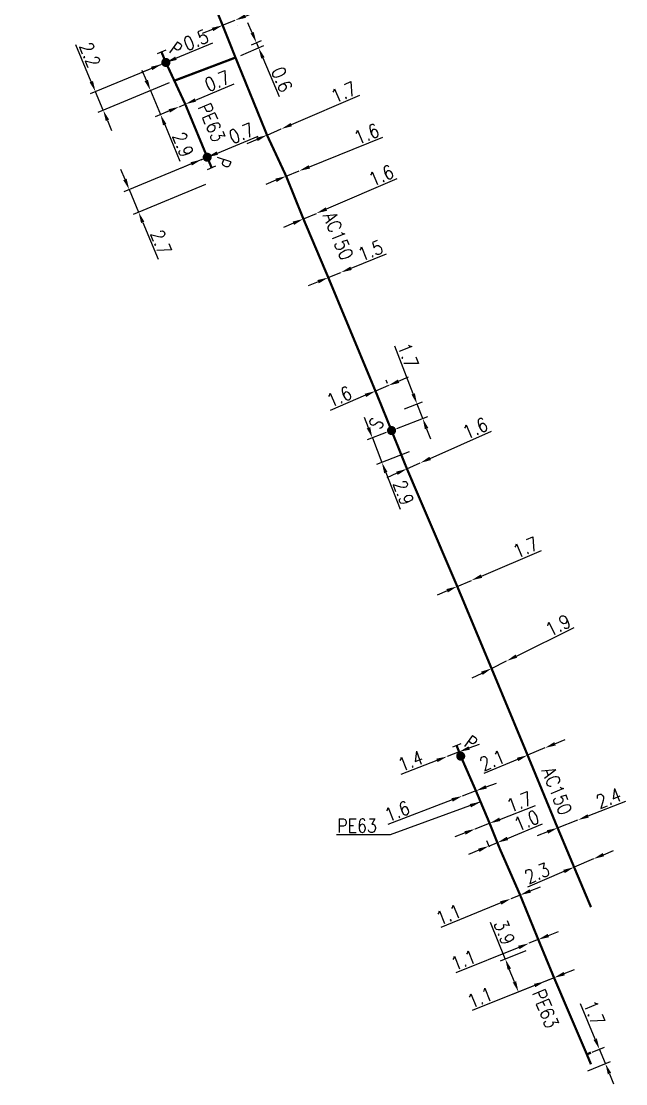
# Model space of a CAD drawing. Header units: millimetres. Extents: x 149996 to 151004, y 126998 to 128018.
# Drawn here: x 150937.5 to 151003.8, y 127107.7 to 127224.4 of the extents above; entities that cross this region are included whole.
import ezdxf
from ezdxf.enums import TextEntityAlignment as Align

# ---------------------------------------------------------------- set-up
doc = ezdxf.new("R2010")
doc.units = ezdxf.units.MM
doc.header["$PDMODE"] = 34
doc.linetypes.add('L_100_AP', pattern=[14, 10, -1.5, 1, -1.5])
doc.linetypes.add('L_100_PE', pattern=[14, 10, -1.5, 1, -1.5])
doc.layers.get('0').update_dxf_attribs({"linetype": 'CONTINUOUS'})
doc.layers.get('DEFPOINTS').update_dxf_attribs({"linetype": 'CONTINUOUS'})
for name, color, linetype in [('L_140', 3, 'CONTINUOUS'), ('L_300', 7, 'CONTINUOUS'), ('L_340', 7, 'CONTINUOUS')]:
    doc.layers.add(name, color=color, linetype=linetype)
doc.styles.add('G_ROMANS', font='ROMANS.SHX', dxfattribs={"width": 0.75})
doc.styles.get("Standard").update_dxf_attribs({"font": 'romans.shx', "width": 0.85})
doc.dimstyles.get("Standard").update_dxf_attribs({"dimtxt": 1.5, "dimasz": 1.2, "dimexe": 0.625, "dimexo": 0.625, "dimgap": 0.25, "dimtad": 1, "dimdec": 1, "dimzin": 0, "dimdsep": 46, "dimtxsty": 'Standard', "dimcen": -0.5, "dimadec": 0, "dimazin": 0, "dimtfac": 1, "dimtdec": 1, "dimtmove": 0, "dimatfit": 3, "dimfxl": 0, "dimtolj": 1, "dimtzin": 0, "dimarcsym": 0})

# ---------------------------------------------------------------- blocks, each defined once
blk = doc.blocks.new('*D50')
at = {"layer": 'DEFPOINTS', "color": 0, "linetype": 'Continuous', "transparency": 16777216}
for p in [(150957.9, 127209.46), (150957.25, 127209.19), (150957.25, 127209.19)]:
    blk.add_point(p, dxfattribs=at)
at = {"layer": 'L_300', "color": 0, "linetype": 'Continuous', "lineweight": -2, "transparency": 16777216}
for p, q in [((150959.01, 127209.92), (150963.49, 127211.77)), ((150957.25, 127209.19), (150957.9, 127209.46)), ((150956.15, 127208.73), (150955.04, 127208.27)), ((150957.49, 127208.61), (150957.49, 127208.61)), ((150958.14, 127208.88), (150958.14, 127208.88))]:
    blk.add_line(p, q, dxfattribs=at)
at = {"layer": 'L_300', "color": 0, "linetype": 'Continuous', "transparency": 16777216}
for points in [[(150958.93, 127210.1), (150959.09, 127209.73), (150957.9, 127209.46)], [(150956.07, 127208.91), (150956.22, 127208.55), (150957.25, 127209.19)]]:
    blk.add_solid(points, dxfattribs=at)
at = {"layer": 'L_300', "color": 0, "linetype": 'Continuous', "transparency": 16777216, "insert": (150961.65, 127212.09), "char_height": 1.5, "attachment_point": 5, "rotation": 22.4992}
blk.add_mtext('\\A1;0.7', dxfattribs=at)
blk = doc.blocks.new('*D51')
at = {"layer": 'DEFPOINTS', "color": 0, "linetype": 'Continuous', "transparency": 16777216}
for p in [(150957.9, 127209.46), (150958.29, 127206.69), (150950.37, 127203.42)]:
    blk.add_point(p, dxfattribs=at)
at = {"layer": 'L_300', "color": 0, "linetype": 'Continuous', "lineweight": -2, "transparency": 16777216}
for p, q in [((150957.32, 127209.22), (150948.76, 127205.67)), ((150948.88, 127207.02), (150948.42, 127208.13)), ((150949.34, 127205.91), (150950.37, 127203.42)), ((150957.71, 127206.46), (150949.79, 127203.18)), ((150950.83, 127202.31), (150952.5, 127198.27))]:
    blk.add_line(p, q, dxfattribs=at)
at = {"layer": 'L_300', "color": 0, "linetype": 'Continuous', "transparency": 16777216}
for points in [[(150949.06, 127207.1), (150948.69, 127206.94), (150949.34, 127205.91)], [(150951.01, 127202.38), (150950.64, 127202.23), (150950.37, 127203.42)]]:
    blk.add_solid(points, dxfattribs=at)
at = {"layer": 'L_300', "color": 0, "linetype": 'Continuous', "transparency": 16777216, "insert": (150952.82, 127200.12), "char_height": 1.5, "attachment_point": 5, "rotation": 292.4987}
blk.add_mtext('\\A1;2.7', dxfattribs=at)
blk = doc.blocks.new('*D52')
at = {"layer": 'DEFPOINTS', "color": 0, "linetype": 'Continuous', "transparency": 16777216}
for p in [(150955.49, 127215.28), (150954.84, 127215.01), (150954.84, 127215.01)]:
    blk.add_point(p, dxfattribs=at)
at = {"layer": 'L_140', "color": 0, "linetype": 'Continuous', "lineweight": -2, "transparency": 16777216}
for p, q in [((150956.6, 127215.74), (150960.85, 127217.51)), ((150954.6, 127215.58), (150954.6, 127215.59)), ((150954.84, 127215.01), (150955.49, 127215.28)), ((150955.25, 127215.85), (150955.25, 127215.85)), ((150953.74, 127214.55), (150952.63, 127214.08))]:
    blk.add_line(p, q, dxfattribs=at)
at = {"layer": 'L_140', "color": 0, "linetype": 'Continuous', "transparency": 16777216}
for points in [[(150956.52, 127215.92), (150956.67, 127215.56), (150955.49, 127215.28)], [(150953.66, 127214.73), (150953.81, 127214.36), (150954.84, 127215.01)]]:
    blk.add_solid(points, dxfattribs=at)
at = {"layer": 'L_140', "color": 0, "linetype": 'Continuous', "transparency": 16777216, "insert": (150959, 127217.83), "char_height": 1.5, "attachment_point": 5, "rotation": 22.6377}
blk.add_mtext('\\A1;0.7', dxfattribs=at)
blk = doc.blocks.new('*D53')
at = {"layer": 'DEFPOINTS', "color": 0, "linetype": 'Continuous', "transparency": 16777216}
for p in [(150952.9, 127219.67), (150952.9, 127219.67), (150953.36, 127219.86)]:
    blk.add_point(p, dxfattribs=at)
at = {"layer": 'L_300', "color": 0, "linetype": 'Continuous', "lineweight": -2, "transparency": 16777216}
for p, q in [((150954.47, 127220.32), (150958.51, 127222)), ((150951.79, 127219.21), (150950.69, 127218.75)), ((150952.9, 127219.67), (150953.36, 127219.86)), ((150953.14, 127219.09), (150953.14, 127219.09)), ((150953.6, 127219.28), (150953.6, 127219.28))]:
    blk.add_line(p, q, dxfattribs=at)
at = {"layer": 'L_300', "color": 0, "linetype": 'Continuous', "transparency": 16777216}
for points in [[(150954.39, 127220.51), (150954.55, 127220.14), (150953.36, 127219.86)], [(150951.72, 127219.39), (150951.87, 127219.02), (150952.9, 127219.67)]]:
    blk.add_solid(points, dxfattribs=at)
at = {"layer": 'L_300', "color": 0, "linetype": 'Continuous', "transparency": 16777216, "insert": (150956.66, 127222.32), "char_height": 1.5, "attachment_point": 5, "rotation": 22.6153}
blk.add_mtext('\\A1;0.5', dxfattribs=at)
blk = doc.blocks.new('*D54')
at = {"layer": 'DEFPOINTS', "color": 0, "linetype": 'Continuous', "transparency": 16777216}
for p in [(150953.36, 127219.86), (150954.29, 127217.86), (150946.49, 127214.62)]:
    blk.add_point(p, dxfattribs=at)
at = {"layer": 'L_300', "color": 0, "linetype": 'Continuous', "lineweight": -2, "transparency": 16777216}
for p, q in [((150945.18, 127217.75), (150943.5, 127221.79)), ((150952.79, 127219.62), (150945.07, 127216.41)), ((150953.71, 127217.62), (150945.91, 127214.37)), ((150946.49, 127214.62), (150945.64, 127216.65)), ((150946.95, 127213.51), (150947.41, 127212.4))]:
    blk.add_line(p, q, dxfattribs=at)
at = {"layer": 'L_300', "color": 0, "linetype": 'Continuous', "transparency": 16777216}
for points in [[(150945.37, 127217.83), (150945, 127217.68), (150945.64, 127216.65)], [(150947.14, 127213.58), (150946.77, 127213.43), (150946.49, 127214.62)]]:
    blk.add_solid(points, dxfattribs=at)
at = {"layer": 'L_300', "color": 0, "linetype": 'Continuous', "transparency": 16777216, "insert": (150945.03, 127220.71), "char_height": 1.5, "attachment_point": 5, "rotation": 292.6135}
blk.add_mtext('\\A1;2.2', dxfattribs=at)
blk = doc.blocks.new('*D55')
at = {"layer": 'DEFPOINTS', "color": 0, "linetype": 'Continuous', "transparency": 16777216}
for p in [(150954.29, 127217.86), (150952.77, 127214.15), (150954.84, 127215.01)]:
    blk.add_point(p, dxfattribs=at)
at = {"layer": 'L_140', "color": 0, "linetype": 'Continuous', "lineweight": -2, "transparency": 16777216}
for p, q in [((150951.22, 127217.88), (150950.75, 127218.99)), ((150953.71, 127217.62), (150951.1, 127216.54)), ((150951.68, 127216.78), (150952.77, 127214.15)), ((150954.27, 127214.77), (150952.2, 127213.9)), ((150953.23, 127213.04), (150954.9, 127209.03))]:
    blk.add_line(p, q, dxfattribs=at)
at = {"layer": 'L_140', "color": 0, "linetype": 'Continuous', "transparency": 16777216}
for points in [[(150951.4, 127217.96), (150951.03, 127217.81), (150951.68, 127216.78)], [(150953.42, 127213.11), (150953.05, 127212.96), (150952.77, 127214.15)]]:
    blk.add_solid(points, dxfattribs=at)
at = {"layer": 'L_140', "color": 0, "linetype": 'Continuous', "transparency": 16777216, "insert": (150955.23, 127210.85), "char_height": 1.5, "attachment_point": 5, "rotation": 292.6135}
blk.add_mtext('\\A1;2.9', dxfattribs=at)
blk = doc.blocks.new('*D63')
at = {"layer": 'DEFPOINTS', "color": 0, "linetype": 'Continuous', "transparency": 16777216}
for p in [(150962.18, 127221.55), (150963.3, 127222.02), (150961, 127220.4)]:
    blk.add_point(p, dxfattribs=at)
at = {"layer": 'L_140', "color": 0, "linetype": 'Continuous', "lineweight": -2, "transparency": 16777216}
for p, q in [((150962.83, 127223.13), (150962.36, 127224.23)), ((150962.76, 127221.79), (150963.87, 127222.26)), ((150961.58, 127220.64), (150964.11, 127221.71)), ((150963.3, 127222.02), (150963.53, 127221.47)), ((150964, 127220.36), (150965.79, 127216.14))]:
    blk.add_line(p, q, dxfattribs=at)
at = {"layer": 'L_140', "color": 0, "linetype": 'Continuous', "transparency": 16777216}
for points in [[(150963.01, 127223.2), (150962.65, 127223.05), (150963.3, 127222.02)], [(150964.19, 127220.44), (150963.82, 127220.29), (150963.53, 127221.47)]]:
    blk.add_solid(points, dxfattribs=at)
at = {"layer": 'L_140', "color": 0, "linetype": 'Continuous', "transparency": 16777216, "insert": (150966.09, 127217.99), "char_height": 1.5, "attachment_point": 5, "rotation": 292.9626}
blk.add_mtext('\\A1;0.6', dxfattribs=at)
blk = doc.blocks.new('*D64')
at = {"layer": 'DEFPOINTS', "color": 0, "linetype": 'Continuous', "transparency": 16777216}
for p in [(150959.59, 127223.94), (150960.97, 127224.5), (150960.97, 127224.5)]:
    blk.add_point(p, dxfattribs=at)
at = {"layer": 'L_140', "color": 0, "linetype": 'Continuous', "lineweight": -2, "transparency": 16777216}
for p, q in [((150962.09, 127224.96), (150970.66, 127228.45)), ((150958.47, 127223.48), (150957.36, 127223.03)), ((150959.59, 127223.94), (150960.97, 127224.5)), ((150961.21, 127223.92), (150961.21, 127223.92))]:
    blk.add_line(p, q, dxfattribs=at)
at = {"layer": 'L_140', "color": 0, "linetype": 'Continuous', "transparency": 16777216}
for points in [[(150962.01, 127225.14), (150962.16, 127224.77), (150960.97, 127224.5)], [(150958.4, 127223.67), (150958.55, 127223.3), (150959.59, 127223.94)]]:
    blk.add_solid(points, dxfattribs=at)
at = {"layer": 'L_140', "color": 0, "linetype": 'Continuous', "transparency": 16777216, "insert": (150968.9, 127228.81), "char_height": 1.5, "attachment_point": 5, "rotation": 22.1579}
blk.add_mtext('\\A1;1.5', dxfattribs=at)
blk = doc.blocks.new('L_340_07')
at = {"color": 0, "linetype": 'Continuous', "const_width": 0.25, "flags": 128}
blk.add_lwpolyline([(0, 0), (1.25, 0)], dxfattribs=at)
at = {"color": 0, "linetype": 'Continuous', "flags": 128}
blk.add_lwpolyline([(1.25, -0.5), (1.25, 0.5)], dxfattribs=at)
at = {"color": 0, "linetype": 'Continuous', "style": 'G_ROMANS', "width": 0.75, "flags": 3}
for tag, p in [('DEF_LEG', (0.72, -3.47)), ('DEF_COUP', (0.72, -5.97)), ('DEF_TYPE', (0.72, -8.47))]:
    blk.add_attdef(tag, text='', height=1.2, dxfattribs=at).set_placement(p, align=Align.MIDDLE)
blk = doc.blocks.new('L_300_12')
at = {"color": 0, "linetype": 'Continuous', "const_width": 0.497, "flags": 128}
blk.add_lwpolyline([(-0.25, 0, 1), (0.25, 0, 1)], format="xyb", close=True, dxfattribs=at)
at = {"color": 0, "linetype": 'Continuous', "style": 'G_ROMANS', "width": 0.75}
blk.add_text('P', height=1.5, dxfattribs=at).set_placement((0, 1.85), align=Align.MIDDLE)
at = {"color": 0, "linetype": 'Continuous', "style": 'G_ROMANS', "width": 0.75, "flags": 3}
for tag, p in [('DEF_LEG', (0, -5)), ('DEF_COUP', (0, -7.5)), ('DEF_TYPE', (0, -10))]:
    blk.add_attdef(tag, text='', height=1.2, dxfattribs=at).set_placement(p, align=Align.MIDDLE)
blk = doc.blocks.new('*D812')
at = {"layer": 'DEFPOINTS', "color": 0, "linetype": 'Continuous', "transparency": 16777216}
for p in [(150994.94, 127144.61), (150994.94, 127144.61), (150993.05, 127143.81)]:
    blk.add_point(p, dxfattribs=at)
at = {"layer": 'L_140', "color": 0, "linetype": 'Continuous', "lineweight": -2, "transparency": 16777216}
for p, q in [((150996.05, 127145.07), (150997.16, 127145.53)), ((150994.94, 127144.61), (150993.05, 127143.81)), ((150991.95, 127143.35), (150988.25, 127141.8))]:
    blk.add_line(p, q, dxfattribs=at)
at = {"layer": 'L_140', "color": 0, "linetype": 'Continuous', "transparency": 16777216}
for points in [[(150995.97, 127145.25), (150996.13, 127144.88), (150994.94, 127144.61)], [(150991.87, 127143.53), (150992.02, 127143.16), (150993.05, 127143.81)]]:
    blk.add_solid(points, dxfattribs=at)
at = {"layer": 'L_140', "color": 0, "linetype": 'Continuous', "transparency": 16777216, "insert": (150989.16, 127143.26), "char_height": 1.5, "attachment_point": 5, "rotation": 22.743}
blk.add_mtext('\\A1;2.1', dxfattribs=at)
blk = doc.blocks.new('*D813')
at = {"layer": 'DEFPOINTS', "color": 0, "linetype": 'Continuous', "transparency": 16777216}
for p in [(150990.75, 127154.16), (150990.75, 127154.16), (150989.09, 127153.34)]:
    blk.add_point(p, dxfattribs=at)
at = {"layer": 'L_140', "color": 0, "linetype": 'Continuous', "lineweight": -2, "transparency": 16777216}
for p, q in [((150991.82, 127154.69), (150998.14, 127157.84)), ((150989.09, 127153.34), (150990.75, 127154.16)), ((150988.02, 127152.8), (150986.94, 127152.27))]:
    blk.add_line(p, q, dxfattribs=at)
at = {"layer": 'L_140', "color": 0, "linetype": 'Continuous', "transparency": 16777216}
for points in [[(150991.73, 127154.87), (150991.91, 127154.52), (150990.75, 127154.16)], [(150987.93, 127152.98), (150988.11, 127152.62), (150989.09, 127153.34)]]:
    blk.add_solid(points, dxfattribs=at)
at = {"layer": 'L_140', "color": 0, "linetype": 'Continuous', "transparency": 16777216, "insert": (150996.39, 127158.08), "char_height": 1.5, "attachment_point": 5, "rotation": 26.455}
blk.add_mtext('\\A1;1.9', dxfattribs=at)
blk = doc.blocks.new('*D814')
at = {"layer": 'DEFPOINTS', "color": 0, "linetype": 'Continuous', "transparency": 16777216}
for p in [(150986.89, 127163.01), (150986.89, 127163.01), (150985.32, 127162.34)]:
    blk.add_point(p, dxfattribs=at)
at = {"layer": 'L_140', "color": 0, "linetype": 'Continuous', "lineweight": -2, "transparency": 16777216}
for p, q in [((150987.99, 127163.48), (150994.59, 127166.3)), ((150985.32, 127162.34), (150986.89, 127163.01)), ((150984.22, 127161.87), (150983.12, 127161.39))]:
    blk.add_line(p, q, dxfattribs=at)
at = {"layer": 'L_140', "color": 0, "linetype": 'Continuous', "transparency": 16777216}
for points in [[(150987.91, 127163.66), (150988.07, 127163.29), (150986.89, 127163.01)], [(150984.14, 127162.05), (150984.3, 127161.68), (150985.32, 127162.34)]]:
    blk.add_solid(points, dxfattribs=at)
at = {"layer": 'L_140', "color": 0, "linetype": 'Continuous', "transparency": 16777216, "insert": (150992.82, 127166.63), "char_height": 1.5, "attachment_point": 5, "rotation": 23.1433}
blk.add_mtext('\\A1;1.7', dxfattribs=at)
blk = doc.blocks.new('*D815')
at = {"layer": 'DEFPOINTS', "color": 0, "linetype": 'Continuous', "transparency": 16777216}
for p in [(150981.27, 127175.9), (150981.27, 127175.9), (150979.81, 127175.25)]:
    blk.add_point(p, dxfattribs=at)
at = {"layer": 'L_140', "color": 0, "linetype": 'Continuous', "lineweight": -2, "transparency": 16777216}
for p, q in [((150982.36, 127176.39), (150989.07, 127179.4)), ((150979.81, 127175.25), (150981.27, 127175.9)), ((150978.71, 127174.76), (150977.62, 127174.27))]:
    blk.add_line(p, q, dxfattribs=at)
at = {"layer": 'L_140', "color": 0, "linetype": 'Continuous', "transparency": 16777216}
for points in [[(150982.28, 127176.58), (150982.44, 127176.21), (150981.27, 127175.9)], [(150978.63, 127174.94), (150978.79, 127174.58), (150979.81, 127175.25)]]:
    blk.add_solid(points, dxfattribs=at)
at = {"layer": 'L_140', "color": 0, "linetype": 'Continuous', "transparency": 16777216, "insert": (150987.3, 127179.7), "char_height": 1.5, "attachment_point": 5, "rotation": 24.1067}
blk.add_mtext('\\A1;1.6', dxfattribs=at)
blk = doc.blocks.new('*D816')
at = {"layer": 'DEFPOINTS', "color": 0, "linetype": 'Continuous', "transparency": 16777216}
for p in [(150978.12, 127179.45), (150980.63, 127177.34), (150977.06, 127175.96)]:
    blk.add_point(p, dxfattribs=at)
at = {"layer": 'L_300', "color": 0, "linetype": 'Continuous', "lineweight": -2, "transparency": 16777216}
for p, q in [((150975.59, 127179.76), (150975.16, 127180.88)), ((150977.54, 127179.23), (150975.44, 127178.42)), ((150976.02, 127178.64), (150977.06, 127175.96)), ((150980.04, 127177.11), (150976.48, 127175.73)), ((150977.5, 127174.84), (150979.05, 127170.82))]:
    blk.add_line(p, q, dxfattribs=at)
at = {"layer": 'L_300', "color": 0, "linetype": 'Continuous', "transparency": 16777216}
for points in [[(150975.78, 127179.83), (150975.4, 127179.69), (150976.02, 127178.64)], [(150977.68, 127174.91), (150977.31, 127174.77), (150977.06, 127175.96)]]:
    blk.add_solid(points, dxfattribs=at)
at = {"layer": 'L_300', "color": 0, "linetype": 'Continuous', "transparency": 16777216, "insert": (150979.42, 127172.63), "char_height": 1.5, "attachment_point": 5, "rotation": 291.1557}
blk.add_mtext('\\A1;2.9', dxfattribs=at)
blk = doc.blocks.new('*D817')
at = {"layer": 'DEFPOINTS', "color": 0, "linetype": 'Continuous', "transparency": 16777216}
for p in [(150978.97, 127181.61), (150980.92, 127182.36), (150978.12, 127179.45)]:
    blk.add_point(p, dxfattribs=at)
at = {"layer": 'L_300', "color": 0, "linetype": 'Continuous', "lineweight": -2, "transparency": 16777216}
for p, q in [((150980.49, 127183.48), (150978.47, 127188.71)), ((150979.56, 127181.83), (150981.51, 127182.59)), ((150981.54, 127180.78), (150980.92, 127182.36)), ((150978.7, 127179.68), (150982.12, 127181)), ((150981.97, 127179.66), (150982.4, 127178.54))]:
    blk.add_line(p, q, dxfattribs=at)
at = {"layer": 'L_300', "color": 0, "linetype": 'Continuous', "transparency": 16777216}
for points in [[(150980.68, 127183.55), (150980.31, 127183.41), (150980.92, 127182.36)], [(150982.16, 127179.73), (150981.78, 127179.59), (150981.54, 127180.78)]]:
    blk.add_solid(points, dxfattribs=at)
at = {"layer": 'L_300', "color": 0, "linetype": 'Continuous', "transparency": 16777216, "insert": (150979.94, 127187.68), "char_height": 1.5, "attachment_point": 5, "rotation": 291.1557}
blk.add_mtext('\\A1;1.7', dxfattribs=at)
blk = doc.blocks.new('*D818')
at = {"layer": 'DEFPOINTS', "color": 0, "linetype": 'Continuous', "transparency": 16777216}
for p in [(150977.78, 127184.4), (150977.94, 127184.03), (150976.51, 127183.42)]:
    blk.add_point(p, dxfattribs=at)
at = {"layer": 'L_140', "color": 0, "linetype": 'Continuous', "lineweight": -2, "transparency": 16777216}
for p, q in [((150977.69, 127184.61), (150977.54, 127184.97)), ((150978.89, 127184.87), (150979.99, 127185.34)), ((150976.27, 127184), (150976.11, 127184.36)), ((150977.78, 127184.4), (150976.36, 127183.79)), ((150975.25, 127183.32), (150971.4, 127181.67))]:
    blk.add_line(p, q, dxfattribs=at)
at = {"layer": 'L_140', "color": 0, "linetype": 'Continuous', "transparency": 16777216}
for points in [[(150978.81, 127185.05), (150978.97, 127184.68), (150977.78, 127184.4)], [(150975.18, 127183.5), (150975.33, 127183.13), (150976.36, 127183.79)]]:
    blk.add_solid(points, dxfattribs=at)
at = {"layer": 'L_140', "color": 0, "linetype": 'Continuous', "transparency": 16777216, "insert": (150972.38, 127183.18), "char_height": 1.5, "attachment_point": 5, "rotation": 23.0974}
blk.add_mtext('\\A1;1.6', dxfattribs=at)
blk = doc.blocks.new('*D819')
at = {"layer": 'DEFPOINTS', "color": 0, "linetype": 'Continuous', "transparency": 16777216}
for p in [(150972.57, 127196.82), (150972.57, 127196.82), (150971.18, 127196.25)]:
    blk.add_point(p, dxfattribs=at)
at = {"layer": 'L_140', "color": 0, "linetype": 'Continuous', "lineweight": -2, "transparency": 16777216}
for p, q in [((150973.68, 127197.27), (150977.56, 127198.85)), ((150971.18, 127196.25), (150972.57, 127196.82)), ((150970.07, 127195.79), (150968.96, 127195.34))]:
    blk.add_line(p, q, dxfattribs=at)
at = {"layer": 'L_140', "color": 0, "linetype": 'Continuous', "transparency": 16777216}
for points in [[(150973.6, 127197.45), (150973.75, 127197.08), (150972.57, 127196.82)], [(150969.99, 127195.98), (150970.14, 127195.61), (150971.18, 127196.25)]]:
    blk.add_solid(points, dxfattribs=at)
at = {"layer": 'L_140', "color": 0, "linetype": 'Continuous', "transparency": 16777216, "insert": (150975.8, 127199.21), "char_height": 1.5, "attachment_point": 5, "rotation": 22.2202}
blk.add_mtext('\\A1;1.5', dxfattribs=at)
blk = doc.blocks.new('*D820')
at = {"layer": 'DEFPOINTS', "color": 0, "linetype": 'Continuous', "transparency": 16777216}
for p in [(150968.45, 127202.69), (150969.87, 127203.3), (150969.87, 127203.3)]:
    blk.add_point(p, dxfattribs=at)
at = {"layer": 'L_140', "color": 0, "linetype": 'Continuous', "lineweight": -2, "transparency": 16777216}
for p, q in [((150970.98, 127203.78), (150978.75, 127207.13)), ((150968.45, 127202.69), (150969.87, 127203.3)), ((150967.35, 127202.21), (150966.25, 127201.73))]:
    blk.add_line(p, q, dxfattribs=at)
at = {"layer": 'L_140', "color": 0, "linetype": 'Continuous', "transparency": 16777216}
for points in [[(150970.9, 127203.96), (150971.06, 127203.59), (150969.87, 127203.3)], [(150967.27, 127202.39), (150967.43, 127202.03), (150968.45, 127202.69)]]:
    blk.add_solid(points, dxfattribs=at)
at = {"layer": 'L_140', "color": 0, "linetype": 'Continuous', "transparency": 16777216, "insert": (150976.98, 127207.46), "char_height": 1.5, "attachment_point": 5, "rotation": 23.3629}
blk.add_mtext('\\A1;1.6', dxfattribs=at)
blk = doc.blocks.new('*D821')
at = {"layer": 'DEFPOINTS', "color": 0, "linetype": 'Continuous', "transparency": 16777216}
for p in [(150966.56, 127207.38), (150967.99, 127207.96), (150967.99, 127207.96)]:
    blk.add_point(p, dxfattribs=at)
at = {"layer": 'L_140', "color": 0, "linetype": 'Continuous', "lineweight": -2, "transparency": 16777216}
for p, q in [((150969.11, 127208.4), (150977.15, 127211.65)), ((150966.56, 127207.38), (150967.99, 127207.96)), ((150965.44, 127206.93), (150964.33, 127206.48))]:
    blk.add_line(p, q, dxfattribs=at)
at = {"layer": 'L_140', "color": 0, "linetype": 'Continuous', "transparency": 16777216}
for points in [[(150969.03, 127208.59), (150969.18, 127208.22), (150967.99, 127207.96)], [(150965.37, 127207.11), (150965.52, 127206.74), (150966.56, 127207.38)]]:
    blk.add_solid(points, dxfattribs=at)
at = {"layer": 'L_140', "color": 0, "linetype": 'Continuous', "transparency": 16777216, "insert": (150975.39, 127212.02), "char_height": 1.5, "attachment_point": 5, "rotation": 21.9907}
blk.add_mtext('\\A1;1.6', dxfattribs=at)
blk = doc.blocks.new('*D822')
at = {"layer": 'DEFPOINTS', "color": 0, "linetype": 'Continuous', "transparency": 16777216}
for p in [(150964.46, 127211.89), (150966.02, 127212.56), (150966.02, 127212.56)]:
    blk.add_point(p, dxfattribs=at)
at = {"layer": 'L_140', "color": 0, "linetype": 'Continuous', "lineweight": -2, "transparency": 16777216}
for p, q in [((150967.13, 127213.04), (150974.63, 127216.27)), ((150964.46, 127211.89), (150966.02, 127212.56)), ((150963.36, 127211.42), (150962.26, 127210.94))]:
    blk.add_line(p, q, dxfattribs=at)
at = {"layer": 'L_140', "color": 0, "linetype": 'Continuous', "transparency": 16777216}
for points in [[(150967.05, 127213.22), (150967.2, 127212.86), (150966.02, 127212.56)], [(150963.28, 127211.6), (150963.44, 127211.23), (150964.46, 127211.89)]]:
    blk.add_solid(points, dxfattribs=at)
at = {"layer": 'L_140', "color": 0, "linetype": 'Continuous', "transparency": 16777216, "insert": (150972.86, 127216.6), "char_height": 1.5, "attachment_point": 5, "rotation": 23.2925}
blk.add_mtext('\\A1;1.7', dxfattribs=at)
blk = doc.blocks.new('*D823')
at = {"layer": 'DEFPOINTS', "color": 0, "linetype": 'Continuous', "transparency": 16777216}
for p in [(150999.55, 127110.96), (151001.58, 127109.96), (150999.09, 127108.93)]:
    blk.add_point(p, dxfattribs=at)
at = {"layer": 'L_140', "color": 0, "linetype": 'Continuous', "lineweight": -2, "transparency": 16777216}
for p, q in [((151000.47, 127112.64), (150998.86, 127116.51)), ((151000.13, 127111.2), (151001.5, 127111.77)), ((151001.58, 127109.96), (151000.93, 127111.53)), ((150999.67, 127109.17), (151002.15, 127110.2)), ((151002.03, 127108.85), (151002.49, 127107.74))]:
    blk.add_line(p, q, dxfattribs=at)
at = {"layer": 'L_140', "color": 0, "linetype": 'Continuous', "transparency": 16777216}
for points in [[(151000.65, 127112.72), (151000.28, 127112.56), (151000.93, 127111.53)], [(151002.22, 127108.93), (151001.85, 127108.78), (151001.58, 127109.96)]]:
    blk.add_solid(points, dxfattribs=at)
at = {"layer": 'L_140', "color": 0, "linetype": 'Continuous', "transparency": 16777216, "insert": (151000.36, 127115.51), "char_height": 1.5, "attachment_point": 5, "rotation": 292.4841}
blk.add_mtext('\\A1;1.7', dxfattribs=at)
blk = doc.blocks.new('L_300_11')
at = {"color": 0, "linetype": 'Continuous', "const_width": 0.497, "flags": 128}
blk.add_lwpolyline([(-0.25, 0, 1), (0.25, 0, 1)], format="xyb", close=True, dxfattribs=at)
at = {"color": 0, "linetype": 'Continuous', "style": 'G_ROMANS', "width": 0.75}
blk.add_text('S', height=1.5, dxfattribs=at).set_placement((0, 1.85), align=Align.MIDDLE)
at = {"color": 0, "linetype": 'Continuous', "style": 'G_ROMANS', "width": 0.75, "flags": 3}
for tag, p in [('DEF_LEG', (0, -5)), ('DEF_COUP', (0, -7.5)), ('DEF_TYPE', (0, -10))]:
    blk.add_attdef(tag, text='', height=1.2, dxfattribs=at).set_placement(p, align=Align.MIDDLE)
blk = doc.blocks.new('*D824')
at = {"layer": 'DEFPOINTS', "color": 0, "linetype": 'Continuous', "transparency": 16777216}
for p in [(151000.26, 127132.42), (151000.26, 127132.42), (150998.15, 127131.52)]:
    blk.add_point(p, dxfattribs=at)
at = {"layer": 'L_140', "color": 0, "linetype": 'Continuous', "lineweight": -2, "transparency": 16777216}
for p, q in [((151000.26, 127132.42), (150998.15, 127131.52)), ((151001.36, 127132.89), (151002.47, 127133.36)), ((150997.04, 127131.04), (150993.02, 127129.32))]:
    blk.add_line(p, q, dxfattribs=at)
at = {"layer": 'L_140', "color": 0, "linetype": 'Continuous', "transparency": 16777216}
for points in [[(151001.29, 127133.08), (151001.44, 127132.71), (151000.26, 127132.42)], [(150996.96, 127131.23), (150997.12, 127130.86), (150998.15, 127131.52)]]:
    blk.add_solid(points, dxfattribs=at)
at = {"layer": 'L_140', "color": 0, "linetype": 'Continuous', "transparency": 16777216, "insert": (150994.09, 127130.87), "char_height": 1.5, "attachment_point": 5, "rotation": 23.1563}
blk.add_mtext('\\A1;2.3', dxfattribs=at)
blk = doc.blocks.new('*D825')
at = {"layer": 'DEFPOINTS', "color": 0, "linetype": 'Continuous', "transparency": 16777216}
for p in [(150998.57, 127136.7), (150998.57, 127136.7), (150996.34, 127135.83)]:
    blk.add_point(p, dxfattribs=at)
at = {"layer": 'L_140', "color": 0, "linetype": 'Continuous', "lineweight": -2, "transparency": 16777216}
for p, q in [((150999.69, 127137.14), (151003.81, 127138.77)), ((150996.34, 127135.83), (150998.57, 127136.7)), ((150995.22, 127135.39), (150994.11, 127134.95))]:
    blk.add_line(p, q, dxfattribs=at)
at = {"layer": 'L_140', "color": 0, "linetype": 'Continuous', "transparency": 16777216}
for points in [[(150999.62, 127137.33), (150999.76, 127136.96), (150998.57, 127136.7)], [(150995.15, 127135.57), (150995.3, 127135.2), (150996.34, 127135.83)]]:
    blk.add_solid(points, dxfattribs=at)
at = {"layer": 'L_140', "color": 0, "linetype": 'Continuous', "transparency": 16777216, "insert": (151001.94, 127139.11), "char_height": 1.5, "attachment_point": 5, "rotation": 21.4923}
blk.add_mtext('\\A1;2.4', dxfattribs=at)
blk = doc.blocks.new('*D1316')
at = {"layer": 'DEFPOINTS', "color": 0, "linetype": 'Continuous', "transparency": 16777216}
for p in [(150984.22, 127143.67), (150984.22, 127143.67), (150985.71, 127143.71)]:
    blk.add_point(p, dxfattribs=at)
at = {"layer": 'L_300', "color": 0, "linetype": 'Continuous', "lineweight": -2, "transparency": 16777216}
for p, q in [((150985.53, 127144.18), (150984.22, 127143.67)), ((150985.48, 127144.29), (150985.3, 127144.76)), ((150986.65, 127144.61), (150987.76, 127145.04)), ((150983.1, 127143.24), (150979.14, 127141.71))]:
    blk.add_line(p, q, dxfattribs=at)
at = {"layer": 'L_300', "color": 0, "linetype": 'Continuous', "transparency": 16777216}
for points in [[(150986.57, 127144.79), (150986.72, 127144.42), (150985.53, 127144.18)], [(150983.03, 127143.43), (150983.17, 127143.05), (150984.22, 127143.67)]]:
    blk.add_solid(points, dxfattribs=at)
at = {"layer": 'L_300', "color": 0, "linetype": 'Continuous', "transparency": 16777216, "insert": (150980.2, 127143.19), "char_height": 1.5, "attachment_point": 5, "rotation": 21.1183}
blk.add_mtext('\\A1;1.4', dxfattribs=at)
blk = doc.blocks.new('*D1317')
at = {"layer": 'DEFPOINTS', "color": 0, "linetype": 'Continuous', "transparency": 16777216}
for p in [(150987.38, 127139.9), (150985.88, 127139.33), (150985.88, 127139.33)]:
    blk.add_point(p, dxfattribs=at)
at = {"layer": 'L_140', "color": 0, "linetype": 'Continuous', "lineweight": -2, "transparency": 16777216}
for p, q in [((150988.5, 127140.33), (150989.62, 127140.76)), ((150987.38, 127139.9), (150985.88, 127139.33)), ((150984.76, 127138.9), (150977.7, 127136.19))]:
    blk.add_line(p, q, dxfattribs=at)
at = {"layer": 'L_140', "color": 0, "linetype": 'Continuous', "transparency": 16777216}
for points in [[(150988.43, 127140.52), (150988.57, 127140.15), (150987.38, 127139.9)], [(150984.69, 127139.09), (150984.83, 127138.71), (150985.88, 127139.33)]]:
    blk.add_solid(points, dxfattribs=at)
at = {"layer": 'L_140', "color": 0, "linetype": 'Continuous', "transparency": 16777216, "insert": (150978.74, 127137.66), "char_height": 1.5, "attachment_point": 5, "rotation": 20.9624}
blk.add_mtext('\\A1;1.6', dxfattribs=at)
blk = doc.blocks.new('*D1318')
at = {"layer": 'DEFPOINTS', "color": 0, "linetype": 'Continuous', "transparency": 16777216}
for p in [(150988.88, 127136.34), (150987.3, 127135.72), (150987.3, 127135.72)]:
    blk.add_point(p, dxfattribs=at)
at = {"layer": 'L_140', "color": 0, "linetype": 'Continuous', "lineweight": -2, "transparency": 16777216}
for p, q in [((150990, 127136.77), (150993.9, 127138.3)), ((150987.3, 127135.72), (150988.88, 127136.34)), ((150986.18, 127135.28), (150985.06, 127134.84))]:
    blk.add_line(p, q, dxfattribs=at)
at = {"layer": 'L_140', "color": 0, "linetype": 'Continuous', "transparency": 16777216}
for points in [[(150989.93, 127136.96), (150990.07, 127136.59), (150988.88, 127136.34)], [(150986.11, 127135.46), (150986.25, 127135.09), (150987.3, 127135.72)]]:
    blk.add_solid(points, dxfattribs=at)
at = {"layer": 'L_140', "color": 0, "linetype": 'Continuous', "transparency": 16777216, "insert": (150992.14, 127138.69), "char_height": 1.5, "attachment_point": 5, "rotation": 21.3745}
blk.add_mtext('\\A1;1.7', dxfattribs=at)
blk = doc.blocks.new('*D1319')
at = {"layer": 'DEFPOINTS', "color": 0, "linetype": 'Continuous', "transparency": 16777216}
for p in [(150988.8, 127133.84), (150989.09, 127133.14), (150990.01, 127133.52)]:
    blk.add_point(p, dxfattribs=at)
at = {"layer": 'L_140', "color": 0, "linetype": 'Continuous', "lineweight": -2, "transparency": 16777216}
for p, q in [((150990.83, 127134.68), (150994.7, 127136.28)), ((150989.77, 127134.1), (150989.49, 127134.8)), ((150988.85, 127133.72), (150988.56, 127134.41)), ((150988.8, 127133.84), (150989.73, 127134.22)), ((150987.69, 127133.38), (150986.58, 127132.92))]:
    blk.add_line(p, q, dxfattribs=at)
at = {"layer": 'L_140', "color": 0, "linetype": 'Continuous', "transparency": 16777216}
for points in [[(150990.76, 127134.86), (150990.91, 127134.49), (150989.73, 127134.22)], [(150987.62, 127133.56), (150987.77, 127133.19), (150988.8, 127133.84)]]:
    blk.add_solid(points, dxfattribs=at)
at = {"layer": 'L_140', "color": 0, "linetype": 'Continuous', "transparency": 16777216, "insert": (150992.94, 127136.63), "char_height": 1.5, "attachment_point": 5, "rotation": 22.5218}
blk.add_mtext('\\A1;1.0', dxfattribs=at)
blk = doc.blocks.new('*D1320')
at = {"layer": 'DEFPOINTS', "color": 0, "linetype": 'Continuous', "transparency": 16777216}
for p in [(150991.21, 127128.05), (150991.21, 127128.05), (150992.14, 127128.69)]:
    blk.add_point(p, dxfattribs=at)
at = {"layer": 'L_140', "color": 0, "linetype": 'Continuous', "lineweight": -2, "transparency": 16777216}
for p, q in [((150993.34, 127128.92), (150994.45, 127129.37)), ((150992.23, 127128.46), (150991.21, 127128.05)), ((150992.38, 127128.11), (150992.47, 127127.89)), ((150990.1, 127127.59), (150983.53, 127124.9))]:
    blk.add_line(p, q, dxfattribs=at)
at = {"layer": 'L_140', "color": 0, "linetype": 'Continuous', "transparency": 16777216}
for points in [[(150993.27, 127129.1), (150993.42, 127128.73), (150992.23, 127128.46)], [(150990.03, 127127.78), (150990.18, 127127.41), (150991.21, 127128.05)]]:
    blk.add_solid(points, dxfattribs=at)
at = {"layer": 'L_140', "color": 0, "linetype": 'Continuous', "transparency": 16777216, "insert": (150984.36, 127126.32), "char_height": 1.5, "attachment_point": 5, "rotation": 22.2605}
blk.add_mtext('\\A1;1.1', dxfattribs=at)
blk = doc.blocks.new('*D1321')
at = {"layer": 'DEFPOINTS', "color": 0, "linetype": 'Continuous', "transparency": 16777216}
for p in [(150993.2, 127123.16), (150993.2, 127123.16), (150994.22, 127123.57)]:
    blk.add_point(p, dxfattribs=at)
at = {"layer": 'L_140', "color": 0, "linetype": 'Continuous', "lineweight": -2, "transparency": 16777216}
for p, q in [((150995.33, 127124.02), (150996.44, 127124.47)), ((150994.22, 127123.57), (150993.2, 127123.16)), ((150992.08, 127122.71), (150985.16, 127119.91))]:
    blk.add_line(p, q, dxfattribs=at)
at = {"layer": 'L_140', "color": 0, "linetype": 'Continuous', "transparency": 16777216}
for points in [[(150992.01, 127122.89), (150992.16, 127122.52), (150993.2, 127123.16)], [(150995.25, 127124.2), (150995.4, 127123.83), (150994.22, 127123.57)]]:
    blk.add_solid(points, dxfattribs=at)
at = {"layer": 'L_140', "color": 0, "linetype": 'Continuous', "transparency": 16777216, "insert": (150986, 127121.33), "char_height": 1.5, "attachment_point": 5, "rotation": 22.0003}
blk.add_mtext('\\A1;1.1', dxfattribs=at)
blk = doc.blocks.new('*D1322')
at = {"layer": 'DEFPOINTS', "color": 0, "linetype": 'Continuous', "transparency": 16777216}
for p in [(150993.43, 127122.57), (150990.6, 127121.44), (150995.95, 127119.38)]:
    blk.add_point(p, dxfattribs=at)
at = {"layer": 'L_140', "color": 0, "linetype": 'Continuous', "lineweight": -2, "transparency": 16777216}
for p, q in [((150990.6, 127121.44), (150988.99, 127125.44)), ((150992.85, 127122.34), (150990.02, 127121.2)), ((150991.6, 127118.93), (150991.04, 127120.32)), ((150995.37, 127119.15), (150991.47, 127117.58))]:
    blk.add_line(p, q, dxfattribs=at)
at = {"layer": 'L_140', "color": 0, "linetype": 'Continuous', "transparency": 16777216}
for points in [[(150991.23, 127120.4), (150990.86, 127120.25), (150990.6, 127121.44)], [(150991.79, 127119), (150991.42, 127118.86), (150992.05, 127117.82)]]:
    blk.add_solid(points, dxfattribs=at)
at = {"layer": 'L_140', "color": 0, "linetype": 'Continuous', "transparency": 16777216, "insert": (150990.5, 127124.37), "char_height": 1.5, "attachment_point": 5, "rotation": 291.8604}
blk.add_mtext('\\A1;3.9', dxfattribs=at)
blk = doc.blocks.new('*D1323')
at = {"layer": 'DEFPOINTS', "color": 0, "linetype": 'Continuous', "transparency": 16777216}
for p in [(150994.93, 127118.97), (150994.93, 127118.97), (150995.95, 127119.38)]:
    blk.add_point(p, dxfattribs=at)
at = {"layer": 'L_140', "color": 0, "linetype": 'Continuous', "lineweight": -2, "transparency": 16777216}
for p, q in [((150997.07, 127119.83), (150998.18, 127120.28)), ((150993.82, 127118.53), (150986.97, 127115.78)), ((150995.95, 127119.38), (150994.93, 127118.97))]:
    blk.add_line(p, q, dxfattribs=at)
at = {"layer": 'L_140', "color": 0, "linetype": 'Continuous', "transparency": 16777216}
for points in [[(150996.99, 127120.02), (150997.14, 127119.64), (150995.95, 127119.38)], [(150993.75, 127118.71), (150993.89, 127118.34), (150994.93, 127118.97)]]:
    blk.add_solid(points, dxfattribs=at)
at = {"layer": 'L_140', "color": 0, "linetype": 'Continuous', "transparency": 16777216, "insert": (150987.82, 127117.2), "char_height": 1.5, "attachment_point": 5, "rotation": 21.8604}
blk.add_mtext('\\A1;1.1', dxfattribs=at)

msp = doc.modelspace()

# ---------------------------------------------------------------- linework, layer by layer
at = {"layer": 'L_140', "linetype": 'L_100_AP', "flags": 128}
msp.add_lwpolyline([(150763.07, 127734.76, 0.25, 0.25, 0), (150758.87, 127733.97, 0.25, 0.25, 0), (150759.89, 127728.21, 0.25, 0.25, 0), (150761.65, 127718.07, 0.25, 0.25, 0), (150766.85, 127707.12, 0.25, 0.25, 0), (150771.46, 127697.46, 0.25, 0.25, 0), (150769.37, 127691.87, 0.25, 0.25, 0), (150781.31, 127667.07, 0.25, 0.25, 0), (150787.87, 127653.39, 0.25, 0.25, 0), (150801.53, 127625.02, 0.25, 0.25, 0), (150805.03, 127617.12, 0.25, 0.25, 0), (150806.59, 127612.77, 0.25, 0.25, 0), (150808.92, 127606.04, 0.25, 0.25, 0), (150812.25, 127597.37, 0.25, 0.25, 0), (150814.54, 127590.48, 0.25, 0.25, 0), (150816.58, 127584.21, 0.25, 0.25, 0), (150818.05, 127578.16, 0.25, 0.25, 0), (150819.72, 127571.62, 0.25, 0.25, 0), (150820.84, 127566.63, 0.25, 0.25, 0), (150821.64, 127564.41, 0.25, 0.25, 0), (150823.76, 127564.95, 0.25, 0.25, 0), (150826.18, 127553.5, 0.25, 0.25, 0), (150828.77, 127541.21, 0.25, 0.25, 0), (150828.44, 127531.73, 0.25, 0.25, 0), (150828.44, 127531.73, 0.25, 0.25, 0), (150832.7, 127522.34, 0.25, 0.25, 0), (150838.81, 127509.39, 0.25, 0.25, 0), (150842.81, 127500.97, 0.25, 0.25, 0), (150845.68, 127495.15, 0.25, 0.25, 0), (150846.75, 127492.65, 0.25, 0.25, 0), (150847.67, 127490.48, 0.25, 0.25, 0), (150848.98, 127487.4, 0.25, 0.25, 0), (150849.71, 127485.6, 0.25, 0.25, 0), (150850.72, 127483.11, 0.25, 0.25, 0), (150853.21, 127477.7, 0.25, 0.25, 0), (150855.32, 127472.86, 0.25, 0.25, 0), (150856.72, 127469.35, 0.25, 0.25, 0), (150856.89, 127468.93, 0.25, 0.25, 0), (150858.78, 127464.52, 0.25, 0.25, 0), (150860.71, 127460.37, 0.25, 0.25, 0), (150862.65, 127456.08, 0.25, 0.25, 0), (150864.62, 127452.05, 0.25, 0.25, 0), (150866.06, 127447.87, 0.25, 0.25, 0), (150868.06, 127443.19, 0.25, 0.25, 0), (150871.76, 127434.53, 0.25, 0.25, 0), (150875.09, 127426.85, 0.25, 0.25, 0), (150879.6, 127415.77, 0.25, 0.25, 0), (150882.32, 127409.64, 0.25, 0.25, 0), (150884.03, 127405.34, 0.25, 0.25, 0), (150886.21, 127399.78, 0.25, 0.25, 0), (150889.67, 127391.55, 0.25, 0.25, 0), (150891.37, 127387.67, 0.25, 0.25, 0), (150892.8, 127384.15, 0.25, 0.25, 0), (150894.4, 127380.24, 0.25, 0.25, 0), (150896.08, 127376.2, 0.25, 0.25, 0), (150898.12, 127371.5, 0.25, 0.25, 0), (150900.63, 127365.37, 0.25, 0.25, 0), (150902.33, 127361.4, 0.25, 0.25, 0), (150906.94, 127350.2, 0.25, 0.25, 0), (150908.12, 127347.16, 0.25, 0.25, 0), (150912.71, 127336.39, 0.25, 0.25, 0), (150914.24, 127332.64, 0.25, 0.25, 0), (150917.48, 127325.75, 0.25, 0.25, 0), (150919.67, 127319.49, 0.25, 0.25, 0), (150921.39, 127315.91, 0.25, 0.25, 0), (150928.07, 127299.83, 0.25, 0.25, 0), (150936.81, 127278.76, 0.25, 0.25, 0), (150940.31, 127270.14, 0.25, 0.25, 0), (150943.23, 127262.81, 0.25, 0.25, 0), (150945.68, 127257.44, 0.25, 0.25, 0), (150952.55, 127241.94, 0.25, 0.25, 0), (150953.88, 127237.37, 0.25, 0.25, 0), (150955.67, 127233.59, 0.25, 0.25, 0), (150959.59, 127223.94, 0.25, 0.25, 0), (150961, 127220.4, 0.25, 0.25, 0), (150964.46, 127211.89, 0.25, 0.25, 0), (150966.56, 127207.38, 0.25, 0.25, 0), (150968.45, 127202.69, 0.25, 0.25, 0), (150971.18, 127196.25, 0.25, 0.25, 0), (150976.51, 127183.42, 0.25, 0.25, 0), (150978.12, 127179.45, 0.25, 0.25, 0), (150979.81, 127175.25, 0.25, 0.25, 0), (150985.33, 127162.34, 0.25, 0.25, 0), (150989.09, 127153.34, 0.25, 0.25, 0), (150993.05, 127143.81, 0.25, 0.25, 0), (150996.34, 127135.83, 0.25, 0.25, 0), (150998.15, 127131.52, 0.25, 0.25, 0), (151000, 127127.13, 0, 0, 0)], format="xyseb", dxfattribs=at)
at = {"layer": 'L_140', "linetype": 'L_100_PE', "flags": 128}
msp.add_lwpolyline([(150953.36, 127219.86, 0.25, 0.25, 0), (150954.29, 127217.86, 0.25, 0.25, 0), (150955.49, 127215.28, 0.25, 0.25, 0), (150957.9, 127209.46, 0, 0, 0)], format="xyseb", dxfattribs=at)
at = {"layer": 'L_140', "linetype": 'L_100_PE', "const_width": 0.25, "flags": 128}
for points in [[(150954.29, 127217.86), (150961, 127220.4)], [(150985.71, 127143.71), (150987.38, 127139.9), (150988.88, 127136.34), (150990.01, 127133.52), (150992.23, 127128.46), (150994.22, 127123.57), (150994.22, 127123.57), (150995.95, 127119.38), (150999.55, 127110.96), (151000, 127109.88)], [(150999.55, 127110.96), (151000, 127111.17)]]:
    msp.add_lwpolyline(points, dxfattribs=at)

# ---------------------------------------------------------------- block references
at = {"layer": 'L_300'}
for name, p, rotation in [('L_300_12', (150953.36, 127219.86), 323.7090875693621), ('L_300_12', (150957.9, 127209.46), 252.3238300751527), ('L_300_11', (150978.12, 127179.45), 65.37379746691879), ('L_300_12', (150985.71, 127143.71), 323.0980318303041)]:
    msp.add_blockref(name, p, dxfattribs=dict(at, rotation=rotation))
at = {"layer": 'L_340'}
for p, rotation in [((150953.36, 127219.86), 112.6377074289986), ((150957.9, 127209.46), 292.7171484697588), ((150985.71, 127143.71), 111.1182865667724)]:
    msp.add_blockref('L_340_07', p, dxfattribs=dict(at, rotation=rotation))

# ---------------------------------------------------------------- texts
at = {"layer": 'L_140', "linetype": 'Continuous', "width": 0.85}
msp.add_text('PE63', height=1.5, rotation=293.0945, dxfattribs=at).set_placement((150958.38, 127213.27), align=Align.MIDDLE)
for s, p in [('AC150', (150970.57, 127203.04)), ('AC150', (150994.57, 127142.12)), ('PE63', (150993.49, 127117.72))]:
    msp.add_text(s, height=1.5, rotation=291.8938, dxfattribs=at).set_placement(p)
at = {"layer": 'L_140', "linetype": 'Continuous', "insert": (150976.52, 127135.32), "char_height": 1.5, "attachment_point": 9}
msp.add_mtext('\\A1;PE63', dxfattribs=at)

# ---------------------------------------------------------------- dimensions: what is measured, and where the dimension line sits
at = {"layer": 'L_140', "linetype": 'Continuous'}
for base, p1, p2, angle, picture, middle in [((150960.97, 127224.5), (150959.59, 127223.94), (150960.97, 127224.5), 22.1579, '*D64', (150969.27, 127227.88)), ((150963.3, 127222.02), (150961, 127220.4), (150962.18, 127221.55), 112.9626, '*D63', (150965.17, 127217.6)), ((150952.7728, 127214.145), (150954.2898, 127217.8643), (150954.8441, 127215.0078), 292.6135, '*D55', (150954.3053, 127210.4657)), ((150954.84, 127215.01), (150955.49, 127215.28), (150954.84, 127215.01), 202.6377, '*D52', (150959.39, 127216.9))]:
    dim = msp.add_linear_dim(base=base, p1=p1, p2=p2, angle=angle, dimstyle='Standard', override={"dimexe": 0.625, "dimtad": 1, "dimse1": 0, "dimse2": 0, "dimtmove": 0, "dimatfit": 3}, dxfattribs=at)
    dim.commit()
    dim.dimension.update_dxf_attribs({"geometry": picture, "text_midpoint": middle, "dimtype": 160})
for base, p1, p2, angle, picture, middle in [((150966.02, 127212.56), (150964.46, 127211.89), (150966.02, 127212.56), 203.2925, '*D822', (150973.26, 127215.68)), ((150967.99, 127207.96), (150966.56, 127207.38), (150967.99, 127207.96), 201.9907, '*D821', (150975.76, 127211.09)), ((150969.87, 127203.3), (150968.45, 127202.69), (150969.87, 127203.3), 203.3629, '*D820', (150977.38, 127206.54)), ((150972.57, 127196.82), (150971.18, 127196.25), (150972.57, 127196.82), 202.2202, '*D819', (150976.17, 127198.29)), ((150977.7836, 127184.3964), (150976.5137, 127183.423), (150977.9394, 127184.0311), 203.0974, '*D818', (150972.7754, 127182.2605)), ((150981.27, 127175.9), (150979.81, 127175.25), (150981.27, 127175.9), 204.1067, '*D815', (150987.71, 127178.79)), ((150986.89, 127163.01), (150985.32, 127162.34), (150986.89, 127163.01), 203.1433, '*D814', (150993.22, 127165.71)), ((150990.75, 127154.16), (150989.09, 127153.34), (150990.75, 127154.16), 206.455, '*D813', (150996.83, 127157.19)), ((150994.9425, 127144.6055), (150993.0519, 127143.813), (150994.9425, 127144.6055), 202.743, '*D812', (150989.5441, 127142.3425)), ((150985.88, 127139.33), (150987.38, 127139.9), (150985.88, 127139.33), 20.9624, '*D1317', (150979.09, 127136.73)), ((150987.3, 127135.72), (150988.88, 127136.34), (150987.3, 127135.72), 21.3745, '*D1318', (150992.51, 127137.76)), ((150998.57, 127136.7), (150996.34, 127135.83), (150998.57, 127136.7), 201.4923, '*D825', (151002.31, 127138.18)), ((150988.8, 127133.84), (150990.01, 127133.52), (150989.09, 127133.14), 22.5218, '*D1319', (150993.32, 127135.71)), ((151000.26, 127132.42), (150998.15, 127131.52), (151000.26, 127132.42), 203.1563, '*D824', (150994.48, 127129.95)), ((150991.21, 127128.05), (150992.14, 127128.69), (150991.21, 127128.05), 22.2605, '*D1320', (150984.74, 127125.4)), ((150990.6, 127121.44), (150995.95, 127119.38), (150993.43, 127122.57), 291.8604, '*D1322', (150989.57, 127123.99)), ((150993.2, 127123.16), (150994.22, 127123.57), (150993.2, 127123.16), 22.0003, '*D1321', (150986.38, 127120.4)), ((150994.93, 127118.97), (150995.95, 127119.38), (150994.93, 127118.97), 21.8604, '*D1323', (150988.19, 127116.27)), ((151001.58, 127109.96), (150999.55, 127110.96), (150999.09, 127108.93), 112.4841, '*D823', (150999.44, 127115.13))]:
    dim = msp.add_linear_dim(base=base, p1=p1, p2=p2, angle=angle, dimstyle='Standard', dxfattribs=at)
    dim.commit()
    dim.dimension.update_dxf_attribs({"geometry": picture, "text_midpoint": middle, "dimtype": 160})
at = {"layer": 'L_300', "linetype": 'Continuous'}
for base, p1, p2, angle, picture, middle in [((150952.9, 127219.67), (150953.36, 127219.86), (150952.9, 127219.67), 202.6153, '*D53', (150957.04, 127221.39)), ((150946.49, 127214.62), (150953.36, 127219.86), (150954.29, 127217.86), 292.6135, '*D54', (150944.11, 127220.33)), ((150957.25, 127209.19), (150957.9, 127209.46), (150957.25, 127209.19), 202.4992, '*D50', (150962.03, 127211.17)), ((150950.37, 127203.42), (150957.9, 127209.46), (150958.29, 127206.69), 292.4987, '*D51', (150951.9, 127199.73))]:
    dim = msp.add_linear_dim(base=base, p1=p1, p2=p2, angle=angle, dimstyle='Standard', override={"dimexe": 0.625, "dimtad": 1, "dimse1": 0, "dimse2": 0, "dimtmove": 0, "dimatfit": 3}, dxfattribs=at)
    dim.commit()
    dim.dimension.update_dxf_attribs({"geometry": picture, "text_midpoint": middle, "dimtype": 160})
for base, p1, p2, angle, picture, middle in [((150980.92, 127182.36), (150978.12, 127179.45), (150978.97, 127181.61), 291.1557, '*D817', (150979.01, 127187.32)), ((150984.22, 127143.67), (150985.71, 127143.71), (150984.22, 127143.67), 21.1183, '*D1316', (150980.56, 127142.26))]:
    dim = msp.add_linear_dim(base=base, p1=p1, p2=p2, angle=angle, dimstyle='Standard', dxfattribs=at)
    dim.commit()
    dim.dimension.update_dxf_attribs({"geometry": picture, "text_midpoint": middle, "dimtype": 160})
dim = msp.add_linear_dim(base=(150977.06, 127175.96), p1=(150978.12, 127179.45), p2=(150980.63, 127177.34), angle=111.1557, text='2.9', dimstyle='Standard', dxfattribs=at)
dim.commit()
dim.dimension.update_dxf_attribs({"geometry": '*D816', "text_midpoint": (150978.49, 127172.27), "dimtype": 160})

# ---------------------------------------------------------------- leaders
at = {"layer": 'L_140', "linetype": 'Continuous', "annotation_type": 0, "has_hookline": 1, "hookline_direction": 1, "text_width": 4.43}
msp.add_leader([(150987.89, 127138.68), (150977.97, 127135.07), (150976.77, 127135.07)], dimstyle='Standard', dxfattribs=at)

doc.saveas('drawing.dxf')
